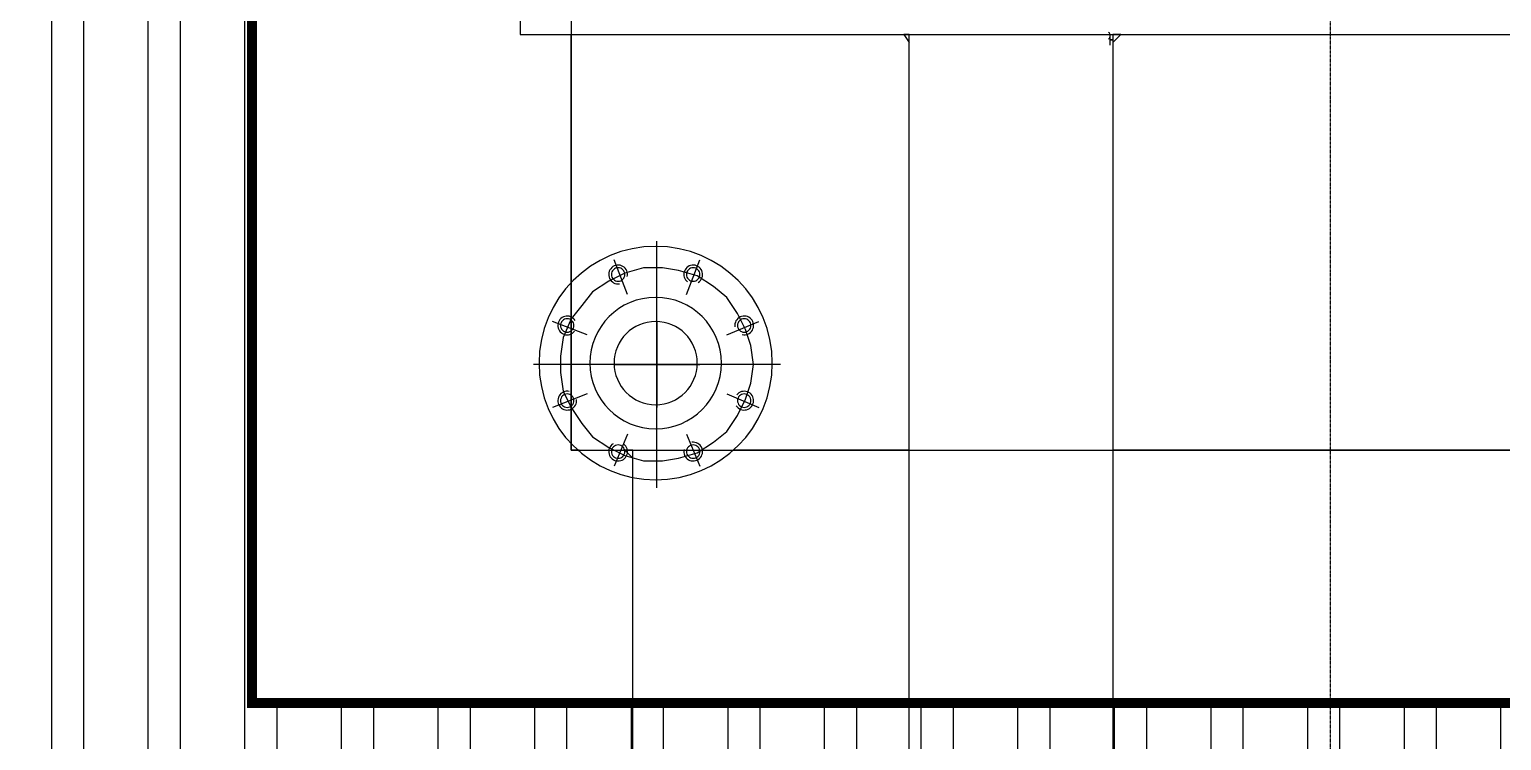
# Model space of a CAD drawing. Header units: inches. Extents: x 8618018 to 8935006, y 2431589 to 2567223.
# Drawn here: x 8813516 to 8814967, y 2501811 to 2502512 of the extents above; entities that cross this region are included whole.
import ezdxf

# ---------------------------------------------------------------- set-up
doc = ezdxf.new("R2010")
doc.units = ezdxf.units.IN
doc.header["$MEASUREMENT"] = 0
doc.linetypes.add('CENTER', pattern=[2, 1.25, -0.25, 0.25, -0.25])
for name, color, linetype in [('CEN', 252, 'CENTER'), ('EQ', 252, 'Continuous'), ('SKID', 252, 'Continuous')]:
    doc.layers.add(name, color=color, linetype=linetype)

# ---------------------------------------------------------------- blocks, each defined once
blk = doc.blocks.new('A$C1a45f9b6')
at = {"layer": 'CEN', "linetype": 'CENTER', "ltscale": 0.03}
blk.add_line((466.6, 2533.9), (466.6, -83.8), dxfattribs=at)
at = {"layer": 'EQ'}
for p, q in [((-281.6, 2448.2), (-281.6, 949.1)), ((-281.6, 1398.6), (-281.6, 1358.9)), ((-281.6, 1398.6), (-281.6, 1358.9)), ((-331.8, 1382.7), (-331.8, 1358.9)), ((-331.8, 1382.7), (-331.8, 1358.9)), ((-331.8, 1358.9), (1267.7, 1358.9)), ((-331.8, 1358.9), (1267.7, 1358.9)), ((-281.6, 1110.4), (-281.6, 1358.9)), ((-281.6, 1110.4), (-281.6, 1358.9)), ((51.6, 1358.9), (46.3, 1358.9)), ((46.3, 1358.9), (51.6, 1351)), ((51.6, 1358.9), (46.3, 1358.9)), ((46.3, 1358.9), (51.6, 1351)), ((51.6, 29.1), (51.6, 1358.9)), ((51.6, 1358.9), (252.5, 1358.9)), ((51.6, 1351), (51.6, 1358.9)), ((51.6, 1351), (51.6, 1358.9)), ((51.6, 29.1), (51.6, 1358.9)), ((51.6, 1358.9), (252.5, 1358.9)), ((51.6, 1351), (51.6, 1358.9)), ((51.6, 1351), (51.6, 1358.9)), ((249.8, 1356.3), (249.8, 1358.9)), ((249.8, 1356.3), (249.8, 1358.9)), ((249.8, 1353.6), (249.8, 1356.3)), ((249.8, 1353.6), (249.8, 1356.3)), ((249.8, 1351), (249.8, 1353.6)), ((249.8, 1353.6), (252.5, 1353.6)), ((252.5, 1353.6), (249.8, 1353.6)), ((249.8, 1351), (249.8, 1353.6)), ((249.8, 1353.6), (252.5, 1353.6)), ((252.5, 1353.6), (249.8, 1353.6)), ((249.8, 1348.3), (249.8, 1351)), ((249.8, 1348.3), (249.8, 1351)), ((252.5, 1358.9), (252.5, 1102.5)), ((252.5, 1358.9), (252.5, 1351)), ((252.5, 1351), (260.4, 1358.9)), ((260.4, 1358.9), (252.5, 1358.9)), ((260.4, 1358.9), (252.5, 1358.9)), ((252.5, 1358.9), (252.5, 1102.5)), ((252.5, 1358.9), (252.5, 1351)), ((252.5, 1351), (260.4, 1358.9)), ((260.4, 1358.9), (252.5, 1358.9)), ((260.4, 1358.9), (252.5, 1358.9)), ((-197, 912.1), (-197, 1155.3)), ((-197, 912.1), (-197, 1155.3)), ((-226, 1102.5), (-239.3, 1136.8)), ((-226, 1102.5), (-239.3, 1136.8)), ((-167.9, 1102.5), (-154.7, 1136.8)), ((-167.9, 1102.5), (-154.7, 1136.8)), ((-228.7, 1123.6), (-244.6, 1115.7)), ((-228.7, 1123.6), (-244.6, 1115.7)), ((-210.2, 1128.9), (-228.7, 1123.6)), ((-210.2, 1128.9), (-228.7, 1123.6)), ((-191.7, 1128.9), (-210.2, 1128.9)), ((-191.7, 1128.9), (-210.2, 1128.9)), ((-175.8, 1126.3), (-191.7, 1128.9)), ((-175.8, 1126.3), (-191.7, 1128.9)), ((-157.3, 1121), (-175.8, 1126.3)), ((-157.3, 1121), (-175.8, 1126.3)), ((-141.4, 1110.4), (-157.3, 1121)), ((-141.4, 1110.4), (-157.3, 1121)), ((-281.6, 957.1), (-281.6, 1110.4)), ((-281.6, 957.1), (-281.6, 1110.4)), ((-260.4, 1105.1), (-271, 1091.9)), ((-260.4, 1105.1), (-271, 1091.9)), ((-244.6, 1115.7), (-260.4, 1105.1)), ((-244.6, 1115.7), (-260.4, 1105.1)), ((-128.2, 1099.8), (-141.4, 1110.4)), ((-128.2, 1099.8), (-141.4, 1110.4)), ((-271, 1091.9), (-281.6, 1078.7)), ((-271, 1091.9), (-281.6, 1078.7)), ((-117.6, 1084), (-128.2, 1099.8)), ((-117.6, 1084), (-128.2, 1099.8)), ((252.5, 1102.5), (252.5, 29.1)), ((252.5, 1102.5), (252.5, 29.1)), ((-265.7, 1062.8), (-300.1, 1076)), ((-265.7, 1062.8), (-300.1, 1076)), ((-281.6, 1078.7), (-289.5, 1060.2)), ((-281.6, 1078.7), (-289.5, 1060.2)), ((-197, 1076), (-197, 991.4)), ((-128.2, 1062.8), (-96.5, 1076)), ((-128.2, 1062.8), (-96.5, 1076)), ((-109.7, 1068.1), (-117.6, 1084)), ((-109.7, 1068.1), (-117.6, 1084)), ((-289.5, 1060.2), (-292.1, 1041.7)), ((-289.5, 1060.2), (-292.1, 1041.7)), ((-104.4, 1052.2), (-109.7, 1068.1)), ((-104.4, 1052.2), (-109.7, 1068.1)), ((-101.8, 1033.7), (-104.4, 1052.2)), ((-101.8, 1033.7), (-104.4, 1052.2)), ((-75.3, 1033.7), (-318.6, 1033.7)), ((-75.3, 1033.7), (-318.6, 1033.7)), ((-292.1, 1041.7), (-292.1, 1025.8)), ((-292.1, 1041.7), (-292.1, 1025.8)), ((-239.3, 1033.7), (-154.7, 1033.7)), ((-104.4, 1015.2), (-101.8, 1033.7)), ((-104.4, 1015.2), (-101.8, 1033.7)), ((-292.1, 1025.8), (-289.5, 1007.3)), ((-292.1, 1025.8), (-289.5, 1007.3)), ((-265.7, 1004.6), (-300.1, 991.4)), ((-265.7, 1004.6), (-300.1, 991.4)), ((-289.5, 1007.3), (-281.6, 991.4)), ((-289.5, 1007.3), (-281.6, 991.4)), ((-128.2, 1004.6), (-96.5, 991.4)), ((-128.2, 1004.6), (-96.5, 991.4)), ((-109.7, 999.4), (-104.4, 1015.2)), ((-109.7, 999.4), (-104.4, 1015.2)), ((-281.6, 991.4), (-271, 975.6)), ((-281.6, 991.4), (-271, 975.6)), ((-117.6, 983.5), (-109.7, 999.4)), ((-117.6, 983.5), (-109.7, 999.4)), ((-271, 975.6), (-260.4, 962.3)), ((-271, 975.6), (-260.4, 962.3)), ((-128.2, 967.6), (-117.6, 983.5)), ((-128.2, 967.6), (-117.6, 983.5)), ((-260.4, 962.3), (-244.6, 951.8)), ((-260.4, 962.3), (-244.6, 951.8)), ((-226, 965), (-239.3, 933.3)), ((-226, 965), (-239.3, 933.3)), ((-167.9, 965), (-154.7, 933.3)), ((-167.9, 965), (-154.7, 933.3)), ((-141.4, 957.1), (-128.2, 967.6)), ((-141.4, 957.1), (-128.2, 967.6)), ((-281.6, 949.1), (-281.6, 957.1)), ((-281.6, 949.1), (-281.6, 957.1)), ((-273.6, 949.1), (-281.6, 949.1)), ((-273.6, 949.1), (-281.6, 949.1)), ((-281.6, 949.1), (1217.5, 949.1)), ((-273.6, 949.1), (-120.3, 949.1)), ((-273.6, 949.1), (-120.3, 949.1)), ((-244.6, 951.8), (-228.7, 943.8)), ((-244.6, 951.8), (-228.7, 943.8)), ((-220.8, 949.1), (-228.7, 949.1)), ((-228.7, 949.1), (-220.8, 941.2)), ((-220.8, 949.1), (-228.7, 949.1)), ((-228.7, 949.1), (-220.8, 941.2)), ((-228.7, 943.8), (-210.2, 938.6)), ((-228.7, 943.8), (-210.2, 938.6)), ((-220.8, 941.2), (-220.8, 949.1)), ((-220.8, 941.2), (-220.8, 949.1)), ((-220.8, 922.7), (-220.8, 949.1)), ((-220.8, 941.2), (-220.8, 949.1)), ((-220.8, 941.2), (-220.8, 949.1)), ((-220.8, 922.7), (-220.8, 949.1)), ((-175.8, 941.2), (-157.3, 946.5)), ((-175.8, 941.2), (-157.3, 946.5)), ((-157.3, 946.5), (-141.4, 957.1)), ((-157.3, 946.5), (-141.4, 957.1)), ((51.6, 949.1), (-120.3, 949.1)), ((-120.3, 949.1), (51.6, 949.1)), ((51.6, 949.1), (-120.3, 949.1)), ((-120.3, 949.1), (51.6, 949.1)), ((683.4, 949.1), (252.5, 949.1)), ((683.4, 949.1), (252.5, 949.1)), ((-210.2, 938.6), (-191.7, 938.6)), ((-210.2, 938.6), (-191.7, 938.6)), ((-191.7, 938.6), (-175.8, 941.2)), ((-191.7, 938.6), (-175.8, 941.2)), ((-220.8, 29.1), (-220.8, 922.7)), ((-220.8, 29.1), (-220.8, 922.7))]:
    blk.add_line(p, q, dxfattribs=at)
for centre, radius, start, end in [((245.9, 1357.6), 3.97, 0, 53.0618), ((245.9, 1357.6), 3.97, 0, 53.0618), ((245.9, 1357.6), 3.97, 306.9406, 359.9976), ((245.9, 1357.6), 3.97, 306.9406, 359.9976), ((-198.3, 1035), 115, 90, 180), ((-198.3, 1035), 115, 90, 180), ((-198.3, 1035), 115, 0, 90), ((-198.3, 1035), 115, 0, 90), ((-235.3, 1122.3), 9.25, 132.4978, 204.9979), ((-235.3, 1122.3), 9.25, 132.4978, 204.9979), ((-235.3, 1122.3), 9.25, 204.9983, 277.4985), ((-235.3, 1122.3), 9.25, 204.9983, 277.4985), ((-235.3, 1122.3), 6.61, 157.5002, 247.5002), ((-235.3, 1122.3), 6.61, 157.5002, 247.5002), ((-235.3, 1122.3), 9.25, 59.9978, 132.4984), ((-235.3, 1122.3), 9.25, 59.9978, 132.4984), ((-235.3, 1122.3), 6.61, 67.5002, 157.5002), ((-235.3, 1122.3), 6.61, 67.5002, 157.5002), ((-235.3, 1122.3), 6.61, 247.5002, 337.5002), ((-235.3, 1122.3), 6.61, 247.5002, 337.5002), ((-235.3, 1122.3), 6.61, 337.5002, 67.5002), ((-235.3, 1122.3), 6.61, 337.5002, 67.5002), ((-235.3, 1122.3), 9.25, 347.4976, 59.9976), ((-235.3, 1122.3), 9.25, 347.4976, 59.9976), ((-161.3, 1122.3), 9.25, 159.9979, 232.4981), ((-161.3, 1122.3), 9.25, 159.9979, 232.4981), ((-161.3, 1122.3), 9.25, 87.4975, 159.9975), ((-161.3, 1122.3), 9.25, 87.4975, 159.9975), ((-161.3, 1122.3), 6.61, 112.4998, 202.4998), ((-161.3, 1122.3), 6.61, 112.4998, 202.4998), ((-161.3, 1122.3), 6.61, 202.4998, 292.4998), ((-161.3, 1122.3), 6.61, 202.4998, 292.4998), ((-161.3, 1122.3), 6.61, 22.4998, 112.4998), ((-161.3, 1122.3), 6.61, 22.4998, 112.4998), ((-161.3, 1122.3), 9.25, 14.9974, 87.498), ((-161.3, 1122.3), 9.25, 14.9974, 87.498), ((-161.3, 1122.3), 6.61, 292.4998, 22.4998), ((-161.3, 1122.3), 6.61, 292.4998, 22.4998), ((-161.3, 1122.3), 9.25, 302.4972, 14.9972), ((-161.3, 1122.3), 9.25, 302.4972, 14.9972), ((-198.3, 1035), 64.8, 90, 180), ((-198.3, 1035), 64.8, 90, 180), ((-198.3, 1035), 64.8, 0, 90), ((-198.3, 1035), 64.8, 0, 90), ((-285.5, 1072.1), 9.25, 104.9974, 177.498), ((-285.5, 1072.1), 9.25, 104.9974, 177.498), ((-285.5, 1072.1), 6.61, 112.4998, 202.4998), ((-285.5, 1072.1), 6.61, 112.4998, 202.4998), ((-285.5, 1072.1), 6.61, 22.4998, 112.4998), ((-285.5, 1072.1), 6.61, 22.4998, 112.4998), ((-285.5, 1072.1), 9.25, 32.4972, 104.9972), ((-285.5, 1072.1), 9.25, 32.4972, 104.9972), ((-285.5, 1072.1), 6.61, 292.4998, 22.4998), ((-285.5, 1072.1), 6.61, 292.4998, 22.4998), ((-198.3, 1035), 41, 90, 180), ((-198.3, 1035), 41, 0, 90), ((-111, 1072.1), 9.25, 114.9983, 187.4985), ((-111, 1072.1), 9.25, 114.9983, 187.4985), ((-111, 1072.1), 6.61, 157.5002, 247.5002), ((-111, 1072.1), 6.61, 157.5002, 247.5002), ((-111, 1072.1), 6.61, 67.5002, 157.5002), ((-111, 1072.1), 6.61, 67.5002, 157.5002), ((-111, 1072.1), 9.25, 42.4978, 114.9979), ((-111, 1072.1), 9.25, 42.4978, 114.9979), ((-111, 1072.1), 6.61, 337.5002, 67.5002), ((-111, 1072.1), 6.61, 337.5002, 67.5002), ((-111, 1072.1), 9.25, 329.9978, 42.4984), ((-111, 1072.1), 9.25, 329.9978, 42.4984), ((-285.5, 1072.1), 9.25, 177.4975, 249.9975), ((-285.5, 1072.1), 9.25, 177.4975, 249.9975), ((-285.5, 1072.1), 6.61, 202.4998, 292.4998), ((-285.5, 1072.1), 6.61, 202.4998, 292.4998), ((-285.5, 1072.1), 9.25, 249.9979, 322.4981), ((-285.5, 1072.1), 9.25, 249.9979, 322.4981), ((-111, 1072.1), 6.61, 247.5002, 337.5002), ((-111, 1072.1), 6.61, 247.5002, 337.5002), ((-111, 1072.1), 9.25, 257.4976, 329.9976), ((-111, 1072.1), 9.25, 257.4976, 329.9976), ((-198.3, 1035), 115, 180, 270), ((-198.3, 1035), 115, 180, 270), ((-198.3, 1035), 64.8, 180, 270), ((-198.3, 1035), 64.8, 180, 270), ((-198.3, 1035), 41, 180, 270), ((-198.3, 1035), 64.8, 270, 0), ((-198.3, 1035), 115, 270, 0), ((-198.3, 1035), 64.8, 270, 0), ((-198.3, 1035), 115, 270, 0), ((-198.3, 1035), 41, 270, 0), ((-285.5, 998), 9.25, 149.9978, 222.4984), ((-285.5, 998), 9.25, 149.9978, 222.4984), ((-285.5, 998), 9.25, 77.4976, 149.9976), ((-285.5, 998), 9.25, 77.4976, 149.9976), ((-285.5, 998), 6.61, 67.5002, 157.5002), ((-285.5, 998), 6.61, 67.5002, 157.5002), ((-285.5, 998), 6.61, 337.5002, 67.5002), ((-285.5, 998), 6.61, 337.5002, 67.5002), ((-111, 998), 9.25, 69.9979, 142.4981), ((-111, 998), 9.25, 69.9979, 142.4981), ((-111, 998), 6.61, 112.4998, 202.4998), ((-111, 998), 6.61, 112.4998, 202.4998), ((-111, 998), 6.61, 22.4998, 112.4998), ((-111, 998), 6.61, 22.4998, 112.4998), ((-111, 998), 9.25, 357.4975, 69.9975), ((-111, 998), 9.25, 357.4975, 69.9975), ((-285.5, 998), 9.25, 222.4978, 294.9979), ((-285.5, 998), 9.25, 222.4978, 294.9979), ((-285.5, 998), 6.61, 157.5002, 247.5002), ((-285.5, 998), 6.61, 157.5002, 247.5002), ((-285.5, 998), 6.61, 247.5002, 337.5002), ((-285.5, 998), 6.61, 247.5002, 337.5002), ((-285.5, 998), 9.25, 294.9983, 7.4985), ((-285.5, 998), 9.25, 294.9983, 7.4985), ((-111, 998), 9.25, 212.4972, 284.9972), ((-111, 998), 9.25, 212.4972, 284.9972), ((-111, 998), 6.61, 202.4998, 292.4998), ((-111, 998), 6.61, 202.4998, 292.4998), ((-111, 998), 9.25, 284.9974, 357.498), ((-111, 998), 9.25, 284.9974, 357.498), ((-111, 998), 6.61, 292.4998, 22.4998), ((-111, 998), 6.61, 292.4998, 22.4998), ((-235.3, 947.8), 9.25, 122.4972, 194.9972), ((-235.3, 947.8), 9.25, 122.4972, 194.9972), ((-235.3, 947.8), 9.25, 194.9974, 267.498), ((-235.3, 947.8), 9.25, 194.9974, 267.498), ((-235.3, 947.8), 6.61, 112.4998, 202.4998), ((-235.3, 947.8), 6.61, 112.4998, 202.4998), ((-235.3, 947.8), 6.61, 202.4998, 292.4998), ((-235.3, 947.8), 6.61, 202.4998, 292.4998), ((-235.3, 947.8), 6.61, 22.4998, 112.4998), ((-235.3, 947.8), 6.61, 22.4998, 112.4998), ((-235.3, 947.8), 9.25, 267.4975, 339.9975), ((-235.3, 947.8), 9.25, 267.4975, 339.9975), ((-235.3, 947.8), 6.61, 292.4998, 22.4998), ((-235.3, 947.8), 6.61, 292.4998, 22.4998), ((-235.3, 947.8), 9.25, 339.9979, 52.4981), ((-235.3, 947.8), 9.25, 339.9979, 52.4981), ((-161.3, 947.8), 9.25, 167.4976, 239.9976), ((-161.3, 947.8), 9.25, 167.4976, 239.9976), ((-161.3, 947.8), 6.61, 157.5002, 247.5002), ((-161.3, 947.8), 6.61, 157.5002, 247.5002), ((-161.3, 947.8), 6.61, 67.5002, 157.5002), ((-161.3, 947.8), 6.61, 67.5002, 157.5002), ((-161.3, 947.8), 6.61, 247.5002, 337.5002), ((-161.3, 947.8), 6.61, 247.5002, 337.5002), ((-161.3, 947.8), 9.25, 24.9983, 97.4985), ((-161.3, 947.8), 9.25, 24.9983, 97.4985), ((-161.3, 947.8), 6.61, 337.5002, 67.5002), ((-161.3, 947.8), 6.61, 337.5002, 67.5002), ((-161.3, 947.8), 9.25, 312.4978, 24.9979), ((-161.3, 947.8), 9.25, 312.4978, 24.9979), ((-161.3, 947.8), 9.25, 239.9978, 312.4984), ((-161.3, 947.8), 9.25, 239.9978, 312.4984)]:
    blk.add_arc(centre, radius, start, end, dxfattribs=at)

msp = doc.modelspace()

# ---------------------------------------------------------------- hatches: boundary and pattern name
at = {"layer": 'SKID'}
h = msp.add_hatch(dxfattribs=at)
h.set_pattern_fill('ANSI32', color=256, scale=10, angle=45)
h.set_pattern_definition([(90, (61395.93, 131435.61), (-95.25, 0), []), (90, (61427.68, 131467.36), (-95.25, 0), [])])
h.paths.add_polyline_path([(8813735, 2508347.9), (8811072.5, 2508347.9), (8811072.5, 2501847.9), (8809072.5, 2501847.9), (8809072.5, 2508347.9), (8807247.5, 2508347.9), (8807247.5, 2500847.9), (8822347.5, 2500847.9), (8822347.5, 2508347.9), (8821097.5, 2508347.9), (8821097.5, 2501847.9), (8818597.5, 2501847.9), (8818597.5, 2508347.9), (8816235, 2508347.9), (8816235, 2501847.9), (8813735, 2501847.9)])

# ---------------------------------------------------------------- linework, layer by layer
at = {"layer": 'SKID', "const_width": 10}
msp.add_lwpolyline([(8813735, 2508347.9), (8813735, 2501847.9), (8816235, 2501847.9), (8816235, 2508347.9)], dxfattribs=at)

# ---------------------------------------------------------------- block references
at = {"layer": 'EQ'}
msp.add_blockref('A$C1a45f9b6', (8814331.2, 2501147.9), dxfattribs=at)

doc.saveas('drawing.dxf')
